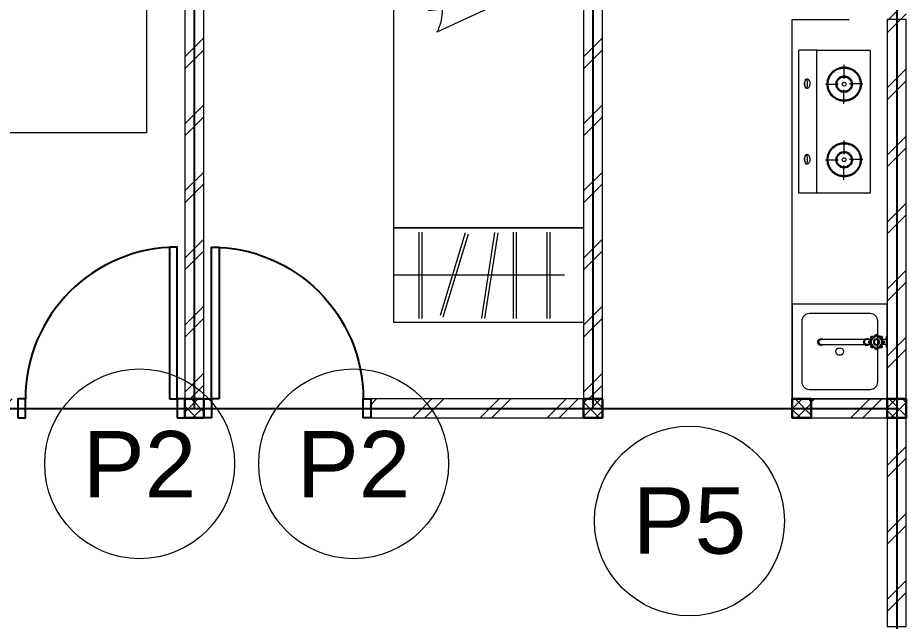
# Model space of a CAD drawing. Header units: millimetres. Extents: x -108 to 357, y -17 to 192.
# Drawn here: x 47.717 to 52.397, y 142.037 to 145.217 of the extents above; entities that cross this region are included whole.
import ezdxf
from ezdxf.enums import TextEntityAlignment as Align

# ---------------------------------------------------------------- set-up
doc = ezdxf.new("R2010")
doc.units = ezdxf.units.MM
for name, color, linetype, lineweight in [('ars', 11, 'Continuous', 0), ('ars @ 1', 11, 'Continuous', 0), ('KOL', 1, 'Continuous', 30), ('KOLOM', 4, 'Continuous', 9), ('lan', 7, 'Continuous', 15), ('NOT', 7, 'Continuous', 20), ('SANITAIR', 15, 'Continuous', 9), ('tem', 5, 'Continuous', 20)]:
    doc.layers.add(name, color=color, linetype=linetype, lineweight=lineweight)
doc.layers.add('as', color=1, linetype='Continuous', plot=False)
doc.layers.add('Kusen', color=30, linetype='Continuous')
doc.styles.add('S', font='simplex', dxfattribs={"width": 0.75})
doc.styles.get("Standard").update_dxf_attribs({"font": 'arial.ttf'})

# ---------------------------------------------------------------- blocks, each defined once
blk = doc.blocks.new('P.80')
at = {"layer": 'Kusen'}
for points in [[(-69.8094, -74.8368), (-69.7694, -74.8368), (-69.7694, -74.0368), (-69.8094, -74.0368)], [(-70.6094, -74.9368), (-70.5694, -74.9368), (-70.5694, -74.8368), (-70.6094, -74.8368)], [(-69.7694, -74.9368), (-69.7294, -74.9368), (-69.7294, -74.8368), (-69.7694, -74.8368)]]:
    blk.add_lwpolyline(points, close=True, dxfattribs=at)
blk.add_arc((-69.7694, -74.8368), 0.8, 90, 180, dxfattribs=at)
blk = doc.blocks.new('KRAN DPR ATAS')
for p, q in [((-0.0289, 0), (0.0289, 0)), ((-0.0289, 0), (-0.0289, -0.0021)), ((0.0289, 0), (0.0289, -0.0021)), ((-0.0275, -0.0035), (0.0275, -0.0035)), ((-0.0127, -0.0092), (-0.0127, -0.0252)), ((0.0127, -0.0092), (0.0127, -0.0252)), ((-0.0127, -0.0877), (-0.0127, -0.1101)), ((0.0127, -0.0877), (0.0127, -0.1101)), ((-0.014, -0.1188), (-0.014, -0.3457)), ((0.014, -0.1188), (0.014, -0.3457))]:
    blk.add_line(p, q)
for radius in [0.0338, 0.0279, 0.0166, 0.0138, 0.0123]:
    blk.add_circle((0, -0.0564), radius)
for centre, radius, start, end in [((-0.0239, -0.0326), 0.00706, 39.002, 230.998), ((-0.0222, -0.0342), 0.00706, 58.1189, 211.8811), ((-0.0275, -0.0021), 0.00141, 180, 270), ((-0.0183, -0.0092), 0.00564, 0, 90), ((-0.0009, -0.0214), 0.00884, 254.902, 254.902), ((0, -0.0227), 0.00706, 354.002, 185.998), ((0, -0.025), 0.00706, 13.1189, 166.8811), ((0.0183, -0.0092), 0.00564, 90, 180), ((0.0239, -0.0326), 0.00706, 309.002, 140.998), ((0.0222, -0.0342), 0.00706, 328.1189, 121.8811), ((0.0275, -0.0021), 0.00141, 270, 0), ((-0.0338, -0.0564), 0.00706, 84.002, 275.998), ((-0.0315, -0.0564), 0.00706, 103.1189, 256.8811), ((-0.0239, -0.0803), 0.00706, 129.002, 320.998), ((-0.0222, -0.0787), 0.00706, 148.1189, 301.8811), ((0, -0.1058), 0.0191, 134.711, 45.289), ((0, -0.0902), 0.00706, 174.002, 5.998), ((0, -0.0879), 0.00706, 193.1189, 346.8811), ((0.0239, -0.0803), 0.00706, 219.002, 50.998), ((0.0222, -0.0787), 0.00706, 238.1189, 31.8811), ((0.0338, -0.0564), 0.00706, 264.002, 95.998), ((0.0315, -0.0564), 0.00706, 283.1189, 76.8811), ((0, -0.1058), 0.0134, 198.6717, 270), ((0, -0.1058), 0.0134, 270, 341.3283), ((0, -0.3457), 0.0178, 141.8277, 38.1723), ((0, -0.3484), 0.0178, 175.6641, 4.3359), ((0, -0.3457), 0.014, 180, 0)]:
    blk.add_arc(centre, radius, start, end)
blk = doc.blocks.new('KOMPOR')
for points in [[(0, 0.3765), (0, -0.3765)], [(0.0944, 0.3765), (0, 0.3765)], [(0.3765, 0.3765), (0.0944, 0.3765)], [(0.0944, 0.3765), (0.0944, -0.3765)], [(0.3765, -0.3765), (0.3765, 0.3765)], [(0.2385, 0.2906), (0.2337, 0.2906), (0.23, 0.2906), (0.2252, 0.2893), (0.2203, 0.2893), (0.2167, 0.2881), (0.2119, 0.2869), (0.2082, 0.2857), (0.2034, 0.2833), (0.1998, 0.2821), (0.1961, 0.2797), (0.1925, 0.2772), (0.1889, 0.276), (0.1852, 0.2724), (0.1816, 0.27), (0.178, 0.2676), (0.1755, 0.2639), (0.1719, 0.2615), (0.1695, 0.2579), (0.1671, 0.2542), (0.1634, 0.2506), (0.1622, 0.247), (0.1598, 0.2433), (0.1574, 0.2397), (0.1562, 0.2361), (0.1538, 0.2312), (0.1525, 0.2276), (0.1513, 0.2228), (0.1501, 0.2191), (0.1501, 0.2143), (0.1489, 0.2094), (0.1489, 0.2058), (0.1489, 0.201), (0.1489, 0.1961), (0.1489, 0.1913), (0.1501, 0.1864), (0.1501, 0.1828), (0.1513, 0.178), (0.1525, 0.1743), (0.1538, 0.1695), (0.1562, 0.1659), (0.1574, 0.161), (0.1598, 0.1574), (0.1622, 0.1538), (0.1634, 0.1501), (0.1671, 0.1465), (0.1695, 0.1429), (0.1719, 0.1404), (0.1755, 0.1368), (0.178, 0.1344), (0.1816, 0.1308), (0.1852, 0.1283), (0.1889, 0.1259), (0.1925, 0.1235), (0.1961, 0.1211), (0.1998, 0.1199), (0.2034, 0.1174), (0.2082, 0.1162), (0.2119, 0.115), (0.2167, 0.1138), (0.2203, 0.1126), (0.2252, 0.1114), (0.23, 0.1114), (0.2337, 0.1102), (0.2385, 0.1102), (0.2433, 0.1102), (0.2482, 0.1114), (0.253, 0.1114), (0.2567, 0.1126), (0.2615, 0.1138), (0.2651, 0.115), (0.27, 0.1162), (0.2736, 0.1174), (0.2785, 0.1199), (0.2821, 0.1211), (0.2857, 0.1235), (0.2893, 0.1259), (0.293, 0.1283), (0.2966, 0.1308), (0.299, 0.1344), (0.3027, 0.1368), (0.3051, 0.1404), (0.3087, 0.1429), (0.3111, 0.1465), (0.3136, 0.1501), (0.316, 0.1538), (0.3184, 0.1574), (0.3196, 0.161), (0.322, 0.1659), (0.3232, 0.1695), (0.3245, 0.1743), (0.3257, 0.178), (0.3269, 0.1828), (0.3281, 0.1864), (0.3281, 0.1913), (0.3293, 0.1961), (0.3293, 0.201), (0.3293, 0.2058), (0.3281, 0.2094), (0.3281, 0.2143), (0.3269, 0.2191), (0.3257, 0.2228), (0.3245, 0.2276), (0.3232, 0.2312), (0.322, 0.2361), (0.3196, 0.2397), (0.3184, 0.2433), (0.316, 0.247), (0.3136, 0.2506), (0.3111, 0.2542), (0.3087, 0.2579), (0.3051, 0.2615), (0.3027, 0.2639), (0.299, 0.2676), (0.2966, 0.27), (0.293, 0.2724), (0.2893, 0.276), (0.2857, 0.2772), (0.2821, 0.2797), (0.2785, 0.2821), (0.2736, 0.2833), (0.27, 0.2857), (0.2651, 0.2869), (0.2615, 0.2881), (0.2567, 0.2893), (0.253, 0.2893), (0.2482, 0.2906), (0.2433, 0.2906), (0.2385, 0.2906)], [(0.2385, 0.2857), (0.2349, 0.2857), (0.23, 0.2857), (0.2264, 0.2845), (0.2215, 0.2833), (0.2179, 0.2833), (0.2131, 0.2821), (0.2094, 0.2809), (0.2058, 0.2785), (0.2022, 0.2772), (0.1985, 0.2748), (0.1949, 0.2736), (0.1913, 0.2712), (0.1877, 0.2688), (0.1852, 0.2663), (0.1816, 0.2639), (0.1792, 0.2603), (0.1755, 0.2579), (0.1731, 0.2542), (0.1707, 0.2518), (0.1683, 0.2482), (0.1659, 0.2446), (0.1646, 0.2409), (0.1622, 0.2373), (0.161, 0.2337), (0.1586, 0.23), (0.1574, 0.2264), (0.1562, 0.2215), (0.1562, 0.2179), (0.155, 0.2131), (0.1538, 0.2094), (0.1538, 0.2046), (0.1538, 0.201), (0.1538, 0.1961), (0.1538, 0.1925), (0.155, 0.1877), (0.1562, 0.184), (0.1562, 0.1792), (0.1574, 0.1755), (0.1586, 0.1719), (0.161, 0.1671), (0.1622, 0.1634), (0.1646, 0.1598), (0.1659, 0.1562), (0.1683, 0.1525), (0.1707, 0.1501), (0.1731, 0.1465), (0.1755, 0.1441), (0.1792, 0.1404), (0.1816, 0.138), (0.1852, 0.1356), (0.1877, 0.132), (0.1913, 0.1308), (0.1949, 0.1283), (0.1985, 0.1259), (0.2022, 0.1235), (0.2058, 0.1223), (0.2094, 0.1211), (0.2131, 0.1199), (0.2179, 0.1186), (0.2215, 0.1174), (0.2264, 0.1162), (0.23, 0.1162), (0.2349, 0.1162), (0.2385, 0.1162), (0.2433, 0.1162), (0.247, 0.1162), (0.2518, 0.1162), (0.2554, 0.1174), (0.2603, 0.1186), (0.2639, 0.1199), (0.2676, 0.1211), (0.2724, 0.1223), (0.276, 0.1235), (0.2797, 0.1259), (0.2833, 0.1283), (0.2869, 0.1308), (0.2893, 0.132), (0.293, 0.1356), (0.2954, 0.138), (0.299, 0.1404), (0.3015, 0.1441), (0.3039, 0.1465), (0.3075, 0.1501), (0.3087, 0.1525), (0.3111, 0.1562), (0.3136, 0.1598), (0.316, 0.1634), (0.3172, 0.1671), (0.3184, 0.1719), (0.3196, 0.1755), (0.3208, 0.1792), (0.322, 0.184), (0.3232, 0.1877), (0.3232, 0.1925), (0.3232, 0.1961), (0.3232, 0.201), (0.3232, 0.2046), (0.3232, 0.2094), (0.3232, 0.2131), (0.322, 0.2179), (0.3208, 0.2215), (0.3196, 0.2264), (0.3184, 0.23), (0.3172, 0.2337), (0.316, 0.2373), (0.3136, 0.2409), (0.3111, 0.2446), (0.3087, 0.2482), (0.3075, 0.2518), (0.3039, 0.2542), (0.3015, 0.2579), (0.299, 0.2603), (0.2954, 0.2639), (0.293, 0.2663), (0.2893, 0.2688), (0.2869, 0.2712), (0.2833, 0.2736), (0.2797, 0.2748), (0.276, 0.2772), (0.2724, 0.2785), (0.2676, 0.2809), (0.2639, 0.2821), (0.2603, 0.2833), (0.2554, 0.2833), (0.2518, 0.2845), (0.247, 0.2857), (0.2433, 0.2857), (0.2385, 0.2857)], [(0.2373, 0.3063), (0.2373, 0.2312)], [(0.2385, 0.2433), (0.2349, 0.2433), (0.23, 0.2433), (0.2264, 0.2421), (0.2215, 0.2409), (0.2179, 0.2385), (0.2143, 0.2361), (0.2119, 0.2337), (0.2082, 0.2312), (0.2058, 0.2276), (0.2034, 0.2252), (0.201, 0.2215), (0.1985, 0.2179), (0.1973, 0.2131), (0.1961, 0.2094), (0.1961, 0.2046), (0.1961, 0.201), (0.1961, 0.1961), (0.1961, 0.1925), (0.1973, 0.1877), (0.1985, 0.184), (0.201, 0.1804), (0.2034, 0.1768), (0.2058, 0.1731), (0.2082, 0.1707), (0.2119, 0.1671), (0.2143, 0.1646), (0.2179, 0.1622), (0.2215, 0.161), (0.2264, 0.1598), (0.23, 0.1586), (0.2349, 0.1574), (0.2385, 0.1574), (0.2433, 0.1574), (0.247, 0.1586), (0.2518, 0.1598), (0.2554, 0.161), (0.2591, 0.1622), (0.2627, 0.1646), (0.2663, 0.1671), (0.2688, 0.1707), (0.2724, 0.1731), (0.2748, 0.1768), (0.2772, 0.1804), (0.2785, 0.184), (0.2797, 0.1877), (0.2809, 0.1925), (0.2821, 0.1961), (0.2821, 0.201), (0.2821, 0.2046), (0.2809, 0.2094), (0.2797, 0.2131), (0.2785, 0.2179), (0.2772, 0.2215), (0.2748, 0.2252), (0.2724, 0.2276), (0.2688, 0.2312), (0.2663, 0.2337), (0.2627, 0.2361), (0.2591, 0.2385), (0.2554, 0.2409), (0.2518, 0.2421), (0.247, 0.2433), (0.2433, 0.2433), (0.2385, 0.2433)], [(0.2385, 0.2385), (0.2349, 0.2385), (0.2312, 0.2373), (0.2276, 0.2373), (0.224, 0.2361), (0.2203, 0.2337), (0.2179, 0.2324), (0.2143, 0.23), (0.2119, 0.2276), (0.2094, 0.2252), (0.207, 0.2215), (0.2058, 0.2191), (0.2034, 0.2155), (0.2022, 0.2119), (0.2022, 0.2082), (0.201, 0.2046), (0.201, 0.201), (0.201, 0.1973), (0.2022, 0.1925), (0.2022, 0.1889), (0.2034, 0.1864), (0.2058, 0.1828), (0.207, 0.1792), (0.2094, 0.1768), (0.2119, 0.1743), (0.2143, 0.1719), (0.2179, 0.1695), (0.2203, 0.1671), (0.224, 0.1659), (0.2276, 0.1646), (0.2312, 0.1634), (0.2349, 0.1634), (0.2385, 0.1622), (0.2421, 0.1634), (0.247, 0.1634), (0.2506, 0.1646), (0.253, 0.1659), (0.2567, 0.1671), (0.2603, 0.1695), (0.2627, 0.1719), (0.2651, 0.1743), (0.2676, 0.1768), (0.27, 0.1792), (0.2724, 0.1828), (0.2736, 0.1864), (0.2748, 0.1889), (0.276, 0.1925), (0.276, 0.1973), (0.2772, 0.201), (0.276, 0.2046), (0.276, 0.2082), (0.2748, 0.2119), (0.2736, 0.2155), (0.2724, 0.2191), (0.27, 0.2215), (0.2676, 0.2252), (0.2651, 0.2276), (0.2627, 0.23), (0.2603, 0.2324), (0.2567, 0.2337), (0.253, 0.2361), (0.2506, 0.2373), (0.247, 0.2373), (0.2421, 0.2385), (0.2385, 0.2385)], [(0.0436, 0.2228), (0.0472, 0.2228), (0.0496, 0.2215), (0.0533, 0.2191), (0.0545, 0.2155), (0.0557, 0.2119), (0.0581, 0.2094), (0.0593, 0.2046), (0.0593, 0.1998), (0.0593, 0.1949), (0.0593, 0.1901), (0.0569, 0.1864), (0.0557, 0.1828), (0.0533, 0.1792), (0.0508, 0.178), (0.0484, 0.1755), (0.046, 0.1743), (0.0424, 0.1743), (0.04, 0.1755), (0.0375, 0.178), (0.0339, 0.1792), (0.0327, 0.1828), (0.0315, 0.1864), (0.0291, 0.1901), (0.0278, 0.1949), (0.0278, 0.1998), (0.0291, 0.2046), (0.0303, 0.2094), (0.0315, 0.2119), (0.0339, 0.2155), (0.0351, 0.2191), (0.0375, 0.2215), (0.0412, 0.2228), (0.0436, 0.2228)], [(0.0375, 0.2215), (0.04, 0.2215), (0.04, 0.2203), (0.0424, 0.2179), (0.0436, 0.2155), (0.0448, 0.2119), (0.0448, 0.2082), (0.046, 0.2034), (0.046, 0.1998), (0.046, 0.1961), (0.046, 0.1913), (0.0448, 0.1877), (0.0436, 0.184), (0.0436, 0.1816), (0.0412, 0.178), (0.04, 0.1768), (0.0387, 0.1755), (0.0375, 0.1755), (0.0351, 0.1768), (0.0339, 0.178), (0.0327, 0.1816), (0.0315, 0.184), (0.0315, 0.1877), (0.0303, 0.1913), (0.0303, 0.1961), (0.0303, 0.1998), (0.0303, 0.2034), (0.0315, 0.2082), (0.0315, 0.2119), (0.0327, 0.2155), (0.0339, 0.2179), (0.0351, 0.2203), (0.0363, 0.2215), (0.0375, 0.2215)], [(0.1404, 0.201), (0.207, 0.201)], [(0.2385, 0.2107), (0.2349, 0.2094), (0.2312, 0.2082), (0.23, 0.2046), (0.2288, 0.201), (0.23, 0.1961), (0.2312, 0.1937), (0.2349, 0.1913), (0.2385, 0.1901), (0.2433, 0.1913), (0.2458, 0.1937), (0.2482, 0.1961), (0.2494, 0.201), (0.2482, 0.2046), (0.2458, 0.2082), (0.2433, 0.2094), (0.2385, 0.2107)], [(0.3366, 0.1998), (0.2676, 0.1998)], [(0.2373, 0.0993), (0.2373, 0.1719)], [(0.2373, -0.0932), (0.2373, -0.1671)], [(0.2385, -0.1077), (0.2337, -0.1077), (0.23, -0.1077), (0.2252, -0.109), (0.2203, -0.109), (0.2167, -0.1102), (0.2119, -0.1114), (0.2082, -0.1126), (0.2034, -0.115), (0.1998, -0.1162), (0.1961, -0.1186), (0.1925, -0.1211), (0.1889, -0.1235), (0.1852, -0.1259), (0.1816, -0.1283), (0.178, -0.1308), (0.1755, -0.1344), (0.1719, -0.1368), (0.1695, -0.1404), (0.1671, -0.1441), (0.1634, -0.1477), (0.1622, -0.1513), (0.1598, -0.155), (0.1574, -0.1586), (0.1562, -0.1622), (0.1538, -0.1671), (0.1525, -0.1707), (0.1513, -0.1755), (0.1501, -0.1792), (0.1501, -0.184), (0.1489, -0.1889), (0.1489, -0.1925), (0.1489, -0.1973), (0.1489, -0.2022), (0.1489, -0.207), (0.1501, -0.2119), (0.1501, -0.2155), (0.1513, -0.2203), (0.1525, -0.224), (0.1538, -0.2288), (0.1562, -0.2324), (0.1574, -0.2373), (0.1598, -0.2409), (0.1622, -0.2446), (0.1634, -0.2482), (0.1671, -0.2518), (0.1695, -0.2554), (0.1719, -0.2579), (0.1755, -0.2615), (0.178, -0.2639), (0.1816, -0.2676), (0.1852, -0.27), (0.1889, -0.2724), (0.1925, -0.2748), (0.1961, -0.2772), (0.1998, -0.2785), (0.2034, -0.2809), (0.2082, -0.2821), (0.2119, -0.2833), (0.2167, -0.2845), (0.2203, -0.2857), (0.2252, -0.2869), (0.23, -0.2869), (0.2337, -0.2881), (0.2385, -0.2881), (0.2433, -0.2881), (0.2482, -0.2869), (0.253, -0.2869), (0.2567, -0.2857), (0.2615, -0.2845), (0.2651, -0.2833), (0.27, -0.2821), (0.2736, -0.2809), (0.2785, -0.2785), (0.2821, -0.2772), (0.2857, -0.2748), (0.2893, -0.2724), (0.293, -0.27), (0.2966, -0.2676), (0.299, -0.2639), (0.3027, -0.2615), (0.3051, -0.2579), (0.3087, -0.2554), (0.3111, -0.2518), (0.3136, -0.2482), (0.316, -0.2446), (0.3184, -0.2409), (0.3196, -0.2373), (0.322, -0.2324), (0.3232, -0.2288), (0.3245, -0.224), (0.3257, -0.2203), (0.3269, -0.2155), (0.3281, -0.2119), (0.3281, -0.207), (0.3293, -0.2022), (0.3293, -0.1973), (0.3293, -0.1925), (0.3281, -0.1889), (0.3281, -0.184), (0.3269, -0.1792), (0.3257, -0.1755), (0.3245, -0.1707), (0.3232, -0.1671), (0.322, -0.1622), (0.3196, -0.1586), (0.3184, -0.155), (0.316, -0.1513), (0.3136, -0.1477), (0.3111, -0.1441), (0.3087, -0.1404), (0.3051, -0.1368), (0.3027, -0.1344), (0.299, -0.1308), (0.2966, -0.1283), (0.293, -0.1259), (0.2893, -0.1235), (0.2857, -0.1211), (0.2821, -0.1186), (0.2785, -0.1162), (0.2736, -0.115), (0.27, -0.1126), (0.2651, -0.1114), (0.2615, -0.1102), (0.2567, -0.109), (0.253, -0.109), (0.2482, -0.1077), (0.2433, -0.1077), (0.2385, -0.1077)], [(0.2385, -0.1126), (0.2349, -0.1126), (0.23, -0.1126), (0.2264, -0.1138), (0.2215, -0.115), (0.2179, -0.115), (0.2131, -0.1162), (0.2094, -0.1174), (0.2058, -0.1199), (0.2022, -0.1211), (0.1985, -0.1235), (0.1949, -0.1247), (0.1913, -0.1271), (0.1877, -0.1295), (0.1852, -0.132), (0.1816, -0.1344), (0.1792, -0.138), (0.1755, -0.1404), (0.1731, -0.1441), (0.1707, -0.1465), (0.1683, -0.1501), (0.1659, -0.1538), (0.1646, -0.1574), (0.1622, -0.161), (0.161, -0.1646), (0.1586, -0.1683), (0.1574, -0.1719), (0.1562, -0.1768), (0.1562, -0.1804), (0.155, -0.1852), (0.1538, -0.1889), (0.1538, -0.1937), (0.1538, -0.1973), (0.1538, -0.2022), (0.1538, -0.2058), (0.155, -0.2107), (0.1562, -0.2143), (0.1562, -0.2191), (0.1574, -0.2228), (0.1586, -0.2264), (0.161, -0.2312), (0.1622, -0.2349), (0.1646, -0.2385), (0.1659, -0.2421), (0.1683, -0.2458), (0.1707, -0.2482), (0.1731, -0.2518), (0.1755, -0.2554), (0.1792, -0.2579), (0.1816, -0.2603), (0.1852, -0.2627), (0.1877, -0.2663), (0.1913, -0.2688), (0.1949, -0.27), (0.1985, -0.2724), (0.2022, -0.2748), (0.2058, -0.276), (0.2094, -0.2772), (0.2131, -0.2785), (0.2179, -0.2797), (0.2215, -0.2809), (0.2264, -0.2821), (0.23, -0.2821), (0.2349, -0.2821), (0.2385, -0.2833), (0.2433, -0.2821), (0.247, -0.2821), (0.2518, -0.2821), (0.2554, -0.2809), (0.2603, -0.2797), (0.2639, -0.2785), (0.2676, -0.2772), (0.2724, -0.276), (0.276, -0.2748), (0.2797, -0.2724), (0.2833, -0.27), (0.2869, -0.2688), (0.2893, -0.2663), (0.293, -0.2627), (0.2954, -0.2603), (0.299, -0.2579), (0.3015, -0.2554), (0.3039, -0.2518), (0.3075, -0.2482), (0.3087, -0.2458), (0.3111, -0.2421), (0.3136, -0.2385), (0.316, -0.2349), (0.3172, -0.2312), (0.3184, -0.2264), (0.3196, -0.2228), (0.3208, -0.2191), (0.322, -0.2143), (0.3232, -0.2107), (0.3232, -0.2058), (0.3232, -0.2022), (0.3232, -0.1973), (0.3232, -0.1937), (0.3232, -0.1889), (0.3232, -0.1852), (0.322, -0.1804), (0.3208, -0.1768), (0.3196, -0.1719), (0.3184, -0.1683), (0.3172, -0.1646), (0.316, -0.161), (0.3136, -0.1574), (0.3111, -0.1538), (0.3087, -0.1501), (0.3075, -0.1465), (0.3039, -0.1441), (0.3015, -0.1404), (0.299, -0.138), (0.2954, -0.1344), (0.293, -0.132), (0.2893, -0.1295), (0.2869, -0.1271), (0.2833, -0.1247), (0.2797, -0.1235), (0.276, -0.1211), (0.2724, -0.1199), (0.2676, -0.1174), (0.2639, -0.1162), (0.2603, -0.115), (0.2554, -0.115), (0.2518, -0.1138), (0.247, -0.1126), (0.2433, -0.1126), (0.2385, -0.1126)], [(0.0436, -0.1768), (0.0472, -0.1768), (0.0496, -0.178), (0.0533, -0.1804), (0.0545, -0.1828), (0.0557, -0.1864), (0.0581, -0.1901), (0.0593, -0.1949), (0.0593, -0.1985), (0.0593, -0.2034), (0.0593, -0.2082), (0.0569, -0.2119), (0.0557, -0.2167), (0.0533, -0.2191), (0.0508, -0.2215), (0.0484, -0.224), (0.046, -0.224), (0.0424, -0.224), (0.04, -0.224), (0.0375, -0.2215), (0.0339, -0.2191), (0.0327, -0.2167), (0.0315, -0.2119), (0.0291, -0.2082), (0.0278, -0.2034), (0.0278, -0.1985), (0.0291, -0.1949), (0.0303, -0.1901), (0.0315, -0.1864), (0.0339, -0.1828), (0.0351, -0.1804), (0.0375, -0.178), (0.0412, -0.1768), (0.0436, -0.1768)], [(0.0375, -0.1768), (0.04, -0.178), (0.04, -0.1792), (0.0424, -0.1804), (0.0436, -0.1828), (0.0448, -0.1864), (0.0448, -0.1901), (0.046, -0.1949), (0.046, -0.1985), (0.046, -0.2034), (0.046, -0.2082), (0.0448, -0.2107), (0.0436, -0.2155), (0.0436, -0.2179), (0.0412, -0.2203), (0.04, -0.2228), (0.0387, -0.2228), (0.0375, -0.2228), (0.0351, -0.2228), (0.0339, -0.2203), (0.0327, -0.2179), (0.0315, -0.2155), (0.0315, -0.2107), (0.0303, -0.2082), (0.0303, -0.2034), (0.0303, -0.1985), (0.0303, -0.1949), (0.0315, -0.1901), (0.0315, -0.1864), (0.0327, -0.1828), (0.0339, -0.1804), (0.0351, -0.1792), (0.0363, -0.178), (0.0375, -0.1768)], [(0.2385, -0.155), (0.2349, -0.155), (0.23, -0.155), (0.2264, -0.1562), (0.2215, -0.1574), (0.2179, -0.1598), (0.2143, -0.1622), (0.2119, -0.1646), (0.2082, -0.1671), (0.2058, -0.1707), (0.2034, -0.1731), (0.201, -0.1768), (0.1985, -0.1804), (0.1973, -0.1852), (0.1961, -0.1889), (0.1961, -0.1937), (0.1961, -0.1973), (0.1961, -0.2022), (0.1961, -0.207), (0.1973, -0.2107), (0.1985, -0.2143), (0.201, -0.2179), (0.2034, -0.2215), (0.2058, -0.2252), (0.2082, -0.2288), (0.2119, -0.2312), (0.2143, -0.2337), (0.2179, -0.2361), (0.2215, -0.2373), (0.2264, -0.2385), (0.23, -0.2397), (0.2349, -0.2409), (0.2385, -0.2409), (0.2433, -0.2409), (0.247, -0.2397), (0.2518, -0.2385), (0.2554, -0.2373), (0.2591, -0.2361), (0.2627, -0.2337), (0.2663, -0.2312), (0.2688, -0.2288), (0.2724, -0.2252), (0.2748, -0.2215), (0.2772, -0.2179), (0.2785, -0.2143), (0.2797, -0.2107), (0.2809, -0.207), (0.2821, -0.2022), (0.2821, -0.1973), (0.2821, -0.1937), (0.2809, -0.1889), (0.2797, -0.1852), (0.2785, -0.1804), (0.2772, -0.1768), (0.2748, -0.1731), (0.2724, -0.1707), (0.2688, -0.1671), (0.2663, -0.1646), (0.2627, -0.1622), (0.2591, -0.1598), (0.2554, -0.1574), (0.2518, -0.1562), (0.247, -0.155), (0.2433, -0.155), (0.2385, -0.155)], [(0.2385, -0.1598), (0.2349, -0.1598), (0.2312, -0.161), (0.2276, -0.161), (0.224, -0.1622), (0.2203, -0.1646), (0.2179, -0.1659), (0.2143, -0.1683), (0.2119, -0.1707), (0.2094, -0.1731), (0.207, -0.1768), (0.2058, -0.1792), (0.2034, -0.1828), (0.2022, -0.1864), (0.2022, -0.1901), (0.201, -0.1937), (0.201, -0.1973), (0.201, -0.2022), (0.2022, -0.2058), (0.2022, -0.2094), (0.2034, -0.2131), (0.2058, -0.2155), (0.207, -0.2191), (0.2094, -0.2215), (0.2119, -0.224), (0.2143, -0.2264), (0.2179, -0.2288), (0.2203, -0.2312), (0.224, -0.2324), (0.2276, -0.2337), (0.2312, -0.2349), (0.2349, -0.2349), (0.2385, -0.2361), (0.2421, -0.2349), (0.247, -0.2349), (0.2506, -0.2337), (0.253, -0.2324), (0.2567, -0.2312), (0.2603, -0.2288), (0.2627, -0.2264), (0.2651, -0.224), (0.2676, -0.2215), (0.27, -0.2191), (0.2724, -0.2155), (0.2736, -0.2131), (0.2748, -0.2094), (0.276, -0.2058), (0.276, -0.2022), (0.2772, -0.1973), (0.276, -0.1937), (0.276, -0.1901), (0.2748, -0.1864), (0.2736, -0.1828), (0.2724, -0.1792), (0.27, -0.1768), (0.2676, -0.1731), (0.2651, -0.1707), (0.2627, -0.1683), (0.2603, -0.1659), (0.2567, -0.1646), (0.253, -0.1622), (0.2506, -0.161), (0.247, -0.161), (0.2421, -0.1598), (0.2385, -0.1598)], [(0.1404, -0.1973), (0.207, -0.1973)], [(0.2385, -0.1877), (0.2349, -0.1889), (0.2312, -0.1901), (0.23, -0.1937), (0.2288, -0.1973), (0.23, -0.2022), (0.2312, -0.2046), (0.2349, -0.207), (0.2385, -0.2082), (0.2433, -0.207), (0.2458, -0.2046), (0.2482, -0.2022), (0.2494, -0.1973), (0.2482, -0.1937), (0.2458, -0.1901), (0.2433, -0.1889), (0.2385, -0.1877)], [(0.2373, -0.299), (0.2373, -0.2264)], [(0.3366, -0.1985), (0.2676, -0.1985)], [(0.0944, -0.3765), (0, -0.3765)], [(0.0944, -0.3765), (0.3765, -0.3765)]]:
    blk.add_lwpolyline(points)
blk = doc.blocks.new('BED2')
blk.add_lwpolyline([(-0.4994, 1.9988), (0.4994, 1.9988), (0.4994, 0), (-0.4994, 0)], close=True)
for points in [[(0.4994, 1.9988), (0.4994, 0)], [(0.2827, 1.8765), (0.2766, 1.8789), (0.2706, 1.8826), (0.2633, 1.885), (0.2573, 1.8874), (0.2512, 1.8898), (0.2439, 1.8923), (0.2379, 1.8947), (0.2306, 1.8959), (0.2246, 1.8983), (0.2185, 1.9007), (0.2113, 1.9019), (0.2052, 1.9044), (0.1979, 1.9056), (0.1919, 1.9068), (0.1846, 1.9092), (0.1786, 1.9104), (0.1713, 1.9116), (0.1653, 1.9128), (0.158, 1.914), (0.1519, 1.9153), (0.1447, 1.9165), (0.1374, 1.9165), (0.1314, 1.9177), (0.1241, 1.9189), (0.118, 1.9189), (0.1108, 1.9201), (0.1047, 1.9201), (0.0975, 1.9201), (0.0902, 1.9213), (0.0841, 1.9213), (0.0769, 1.9213), (0.0708, 1.9213), (0.0636, 1.9213), (0.0563, 1.9213), (0.0502, 1.9213), (0.043, 1.9201), (0.0369, 1.9201), (0.0297, 1.9201), (0.0224, 1.9189), (0.0163, 1.9189), (0.0091, 1.9177), (0.003, 1.9165), (-0.0042, 1.9165), (-0.0115, 1.9153), (-0.0176, 1.914), (-0.0248, 1.9128), (-0.0309, 1.9116), (-0.0381, 1.9104), (-0.0442, 1.9092), (-0.0515, 1.9068), (-0.0575, 1.9056), (-0.0648, 1.9044), (-0.0708, 1.9019), (-0.0781, 1.9007), (-0.0841, 1.8983), (-0.0902, 1.8959), (-0.0975, 1.8947), (-0.1035, 1.8923), (-0.1108, 1.8898), (-0.1168, 1.8874), (-0.1229, 1.885), (-0.1301, 1.8826), (-0.1362, 1.8789), (-0.1423, 1.8765)], [(-0.1435, 1.8765), (-0.1435, 1.8765), (-0.1435, 1.8765), (-0.1447, 1.8765), (-0.1447, 1.8777), (-0.1447, 1.8789), (-0.1471, 1.8789), (-0.1471, 1.8814), (-0.1495, 1.8814), (-0.1495, 1.8826), (-0.1495, 1.8826), (-0.1495, 1.8838), (-0.1519, 1.8838), (-0.1519, 1.8862), (-0.1556, 1.8862), (-0.1556, 1.8874), (-0.158, 1.8874), (-0.158, 1.8886), (-0.1592, 1.8886), (-0.1592, 1.8886), (-0.1689, 1.8886), (-0.1689, 1.8898), (-0.1701, 1.8898), (-0.1701, 1.891), (-0.1737, 1.891), (-0.1737, 1.8898), (-0.1737, 1.8898), (-0.1737, 1.8886), (-0.1774, 1.8886), (-0.1774, 1.8886), (-0.1774, 1.8886), (-0.1774, 1.8862), (-0.1786, 1.8862), (-0.1786, 1.8789), (-0.1774, 1.8789), (-0.1774, 1.8765), (-0.1774, 1.8765), (-0.1774, 1.8729), (-0.1762, 1.8729), (-0.1762, 1.8705), (-0.1749, 1.8705), (-0.1749, 1.868), (-0.1737, 1.868), (-0.1737, 1.8668), (-0.1737, 1.8668), (-0.1737, 1.8632), (-0.1725, 1.8632), (-0.1725, 1.8608), (-0.1713, 1.8608), (-0.1713, 1.8571), (-0.1713, 1.8571), (-0.1713, 1.8559), (-0.1701, 1.8559), (-0.1701, 1.8547), (-0.1689, 1.8547), (-0.1689, 1.8523), (-0.1677, 1.8523)], [(0.3081, 1.8523), (0.3081, 1.8523), (0.3081, 1.8547), (0.3093, 1.8547), (0.3093, 1.8559), (0.3105, 1.8559), (0.3105, 1.8571), (0.3117, 1.8571), (0.3117, 1.8608), (0.3117, 1.8608), (0.3117, 1.8632), (0.313, 1.8632), (0.313, 1.8668), (0.3142, 1.8668), (0.3142, 1.868), (0.3142, 1.868), (0.3142, 1.8705), (0.3154, 1.8705), (0.3154, 1.8729), (0.3166, 1.8729), (0.3166, 1.8765), (0.3178, 1.8765), (0.3178, 1.8789), (0.3178, 1.8789), (0.3178, 1.8862), (0.3178, 1.8862), (0.3178, 1.8886), (0.3166, 1.8886), (0.3166, 1.8886), (0.3142, 1.8886), (0.3142, 1.8898), (0.313, 1.8898), (0.313, 1.891), (0.3093, 1.891), (0.3093, 1.8898), (0.3081, 1.8898), (0.3081, 1.8886), (0.2996, 1.8886), (0.2996, 1.8886), (0.2972, 1.8886), (0.2972, 1.8874), (0.296, 1.8874), (0.296, 1.8862), (0.2924, 1.8862), (0.2924, 1.8838), (0.29, 1.8838), (0.29, 1.8826), (0.2887, 1.8826), (0.2887, 1.8814), (0.2863, 1.8814), (0.2863, 1.8789), (0.2851, 1.8789), (0.2851, 1.8777), (0.2839, 1.8777), (0.2839, 1.8765), (0.2839, 1.8765), (0.2839, 1.8765), (0.2827, 1.8765)], [(-0.1677, 1.8523), (-0.1701, 1.8475), (-0.1725, 1.8426), (-0.1749, 1.8378), (-0.1774, 1.8329), (-0.1798, 1.8293), (-0.1822, 1.8245), (-0.1834, 1.8196), (-0.1858, 1.8148), (-0.187, 1.8099), (-0.1895, 1.8051), (-0.1907, 1.799), (-0.1931, 1.7942), (-0.1943, 1.7893), (-0.1955, 1.7845), (-0.1967, 1.7797), (-0.1979, 1.7748), (-0.1992, 1.77), (-0.2004, 1.7651), (-0.2016, 1.7591), (-0.2028, 1.7542), (-0.204, 1.7494), (-0.204, 1.7446), (-0.2052, 1.7397), (-0.2052, 1.7349), (-0.2064, 1.7288), (-0.2064, 1.724), (-0.2076, 1.7191), (-0.2076, 1.7143), (-0.2076, 1.7082), (-0.2076, 1.7034), (-0.2076, 1.6985), (-0.2088, 1.6937), (-0.2076, 1.6877), (-0.2076, 1.6828), (-0.2076, 1.678), (-0.2076, 1.6731), (-0.2076, 1.6683), (-0.2064, 1.6622), (-0.2064, 1.6574), (-0.2052, 1.6525), (-0.2052, 1.6477), (-0.204, 1.6429), (-0.204, 1.6368), (-0.2028, 1.632), (-0.2016, 1.6271), (-0.2004, 1.6223), (-0.1992, 1.6174), (-0.1979, 1.6126), (-0.1967, 1.6065), (-0.1955, 1.6017), (-0.1943, 1.5969), (-0.1931, 1.592), (-0.1907, 1.5872), (-0.1895, 1.5823), (-0.187, 1.5775), (-0.1858, 1.5726), (-0.1834, 1.5678), (-0.1822, 1.563), (-0.1798, 1.5581), (-0.1774, 1.5533), (-0.1749, 1.5484), (-0.1725, 1.5436), (-0.1701, 1.5387), (-0.1677, 1.5339)], [(0.3081, 1.5339), (0.3105, 1.5387), (0.313, 1.5436), (0.3154, 1.5484), (0.3178, 1.5533), (0.3202, 1.5581), (0.3226, 1.563), (0.3238, 1.5678), (0.3263, 1.5726), (0.3275, 1.5775), (0.3299, 1.5823), (0.3311, 1.5872), (0.3335, 1.592), (0.3347, 1.5969), (0.336, 1.6017), (0.3372, 1.6065), (0.3384, 1.6126), (0.3396, 1.6174), (0.3408, 1.6223), (0.342, 1.6271), (0.3432, 1.632), (0.3444, 1.6368), (0.3444, 1.6429), (0.3456, 1.6477), (0.3456, 1.6525), (0.3469, 1.6574), (0.3469, 1.6622), (0.3481, 1.6683), (0.3481, 1.6731), (0.3481, 1.678), (0.3481, 1.6828), (0.3493, 1.6889), (0.3493, 1.6937), (0.3493, 1.6985), (0.3481, 1.7034), (0.3481, 1.7082), (0.3481, 1.7143), (0.3481, 1.7191), (0.3469, 1.724), (0.3469, 1.7288), (0.3456, 1.7349), (0.3456, 1.7397), (0.3444, 1.7446), (0.3444, 1.7494), (0.3432, 1.7542), (0.342, 1.7591), (0.3408, 1.7651), (0.3396, 1.77), (0.3384, 1.7748), (0.3372, 1.7797), (0.336, 1.7845), (0.3347, 1.7893), (0.3335, 1.7942), (0.3311, 1.799), (0.3299, 1.8051), (0.3275, 1.8099), (0.3263, 1.8148), (0.3238, 1.8196), (0.3226, 1.8245), (0.3202, 1.8293), (0.3178, 1.8329), (0.3154, 1.8378), (0.313, 1.8426), (0.3105, 1.8475), (0.3081, 1.8523)], [(-0.1677, 1.5339), (-0.1689, 1.5339), (-0.1689, 1.5327), (-0.1701, 1.5327), (-0.1701, 1.5303), (-0.1713, 1.5303), (-0.1713, 1.5278), (-0.1713, 1.5278), (-0.1713, 1.5254), (-0.1725, 1.5254), (-0.1725, 1.523), (-0.1737, 1.523), (-0.1737, 1.5206), (-0.1737, 1.5206), (-0.1737, 1.5182), (-0.1749, 1.5182), (-0.1749, 1.5169), (-0.1762, 1.5169), (-0.1762, 1.5145), (-0.1774, 1.5145), (-0.1774, 1.5097), (-0.1774, 1.5097), (-0.1774, 1.5073), (-0.1786, 1.5073), (-0.1786, 1.5), (-0.1774, 1.5), (-0.1774, 1.4988), (-0.1774, 1.4988), (-0.1774, 1.4976), (-0.1737, 1.4976), (-0.1737, 1.4964), (-0.1737, 1.4964), (-0.1737, 1.4964), (-0.1701, 1.4964), (-0.1701, 1.4964), (-0.1689, 1.4964), (-0.1689, 1.4976), (-0.1592, 1.4976), (-0.1592, 1.4988), (-0.158, 1.4988), (-0.158, 1.5), (-0.1556, 1.5), (-0.1556, 1.5), (-0.1519, 1.5), (-0.1519, 1.5024), (-0.1495, 1.5024), (-0.1495, 1.5048), (-0.1495, 1.5048), (-0.1495, 1.5061), (-0.1471, 1.5061), (-0.1471, 1.5073), (-0.1447, 1.5073), (-0.1447, 1.5085), (-0.1447, 1.5085), (-0.1435, 1.5085), (-0.1435, 1.5097), (-0.1435, 1.5097)], [(-0.1423, 1.5109), (-0.1362, 1.5085), (-0.1289, 1.5048), (-0.1229, 1.5024), (-0.1168, 1.5), (-0.1108, 1.4976), (-0.1035, 1.4952), (-0.0975, 1.4939), (-0.0902, 1.4915), (-0.0841, 1.4891), (-0.0781, 1.4879), (-0.0708, 1.4855), (-0.0648, 1.4843), (-0.0575, 1.4818), (-0.0515, 1.4806), (-0.0442, 1.4794), (-0.0381, 1.477), (-0.0309, 1.4758), (-0.0248, 1.4746), (-0.0176, 1.4734), (-0.0115, 1.4722), (-0.0042, 1.4722), (0.003, 1.4709), (0.0091, 1.4697), (0.0163, 1.4685), (0.0224, 1.4685), (0.0297, 1.4673), (0.0369, 1.4673), (0.043, 1.4673), (0.0502, 1.4661), (0.0563, 1.4661), (0.0636, 1.4661), (0.0708, 1.4661), (0.0769, 1.4661), (0.0841, 1.4661), (0.0902, 1.4661), (0.0975, 1.4673), (0.1047, 1.4673), (0.1108, 1.4673), (0.118, 1.4685), (0.1241, 1.4685), (0.1314, 1.4697), (0.1386, 1.4709), (0.1447, 1.4722), (0.1519, 1.4722), (0.158, 1.4734), (0.1653, 1.4746), (0.1713, 1.4758), (0.1786, 1.477), (0.1846, 1.4794), (0.1919, 1.4806), (0.1979, 1.4818), (0.2052, 1.4843), (0.2113, 1.4855), (0.2185, 1.4879), (0.2246, 1.4891), (0.2306, 1.4915), (0.2379, 1.4939), (0.2439, 1.4952), (0.2512, 1.4976), (0.2573, 1.5), (0.2633, 1.5024), (0.2706, 1.5061), (0.2766, 1.5085), (0.2827, 1.5109)], [(0.2827, 1.5097), (0.2839, 1.5097)], [(0.2839, 1.5097), (0.2839, 1.5085), (0.2839, 1.5085), (0.2839, 1.5085), (0.2851, 1.5085), (0.2851, 1.5073), (0.2863, 1.5073), (0.2863, 1.5061), (0.2887, 1.5061), (0.2887, 1.5048), (0.29, 1.5048), (0.29, 1.5024), (0.2924, 1.5024), (0.2924, 1.5), (0.296, 1.5), (0.296, 1.5), (0.2972, 1.5), (0.2972, 1.4988), (0.2996, 1.4988), (0.2996, 1.4976), (0.3081, 1.4976), (0.3081, 1.4964), (0.3093, 1.4964), (0.3093, 1.4964), (0.313, 1.4964), (0.313, 1.4964), (0.3142, 1.4964), (0.3142, 1.4976), (0.3166, 1.4976), (0.3166, 1.4988), (0.3178, 1.4988), (0.3178, 1.5), (0.3178, 1.5), (0.3178, 1.5073), (0.3178, 1.5073), (0.3178, 1.5097), (0.3166, 1.5097), (0.3166, 1.5145), (0.3154, 1.5145), (0.3154, 1.5169), (0.3142, 1.5169), (0.3142, 1.5182), (0.3142, 1.5182), (0.3142, 1.5206), (0.313, 1.5206), (0.313, 1.523), (0.3117, 1.523), (0.3117, 1.5254), (0.3117, 1.5254), (0.3117, 1.5278), (0.3105, 1.5278), (0.3105, 1.5303), (0.3093, 1.5303), (0.3093, 1.5327), (0.3081, 1.5327), (0.3081, 1.5339), (0.3081, 1.5339)], [(-0.3154, 1.1441), (-0.3142, 1.1501), (-0.313, 1.155), (-0.3117, 1.161), (-0.3105, 1.1659), (-0.3105, 1.1719), (-0.3093, 1.1768), (-0.3093, 1.1828), (-0.3081, 1.1877), (-0.3081, 1.1937), (-0.3081, 1.1998), (-0.3081, 1.2046), (-0.3093, 1.2107), (-0.3093, 1.2155), (-0.3105, 1.2215), (-0.3105, 1.2264), (-0.3117, 1.2324), (-0.313, 1.2373), (-0.3142, 1.2433), (-0.3154, 1.2482), (-0.3166, 1.253), (-0.319, 1.2591), (-0.3202, 1.2639), (-0.3226, 1.2688), (-0.3238, 1.2748), (-0.3263, 1.2797), (-0.3287, 1.2845), (-0.3311, 1.2893), (-0.3347, 1.2942), (-0.3372, 1.299), (-0.3396, 1.3039), (-0.3432, 1.3087), (-0.3469, 1.3136), (-0.3505, 1.3172), (-0.3541, 1.322), (-0.3577, 1.3257), (-0.3614, 1.3305), (-0.365, 1.3341), (-0.3686, 1.3378), (-0.3735, 1.3426), (-0.3771, 1.3462), (-0.3808, 1.3499), (-0.3856, 1.3523), (-0.3904, 1.3559), (-0.3953, 1.3596), (-0.3989, 1.362), (-0.4038, 1.3644), (-0.4086, 1.368), (-0.4134, 1.3705), (-0.4183, 1.3729), (-0.4231, 1.3753), (-0.4292, 1.3777), (-0.434, 1.3789), (-0.4389, 1.3814), (-0.4437, 1.3826), (-0.4498, 1.385), (-0.4546, 1.3862), (-0.4607, 1.3874), (-0.4655, 1.3886), (-0.4715, 1.3898), (-0.4764, 1.3898), (-0.4824, 1.391), (-0.4873, 1.391), (-0.4933, 1.3923), (-0.4994, 1.3923)], [(-0.2718, 1.0315), (-0.2706, 1.0351), (-0.2682, 1.0387), (-0.2669, 1.0424), (-0.2645, 1.046), (-0.2633, 1.0496), (-0.2621, 1.0533), (-0.2609, 1.0581), (-0.2585, 1.0617), (-0.2573, 1.0654), (-0.2561, 1.069), (-0.2548, 1.0726), (-0.2536, 1.0763), (-0.2524, 1.0811), (-0.2512, 1.0847), (-0.2512, 1.0884), (-0.25, 1.092), (-0.2488, 1.0956), (-0.2488, 1.1005), (-0.2476, 1.1041), (-0.2464, 1.1077), (-0.2464, 1.1114), (-0.2464, 1.1162), (-0.2452, 1.1199), (-0.2452, 1.1235), (-0.2452, 1.1283), (-0.2439, 1.132), (-0.2439, 1.1356), (-0.2439, 1.1392), (-0.2439, 1.1441), (-0.2439, 1.1477), (-0.2439, 1.1513), (-0.2439, 1.1562), (-0.2439, 1.1598), (-0.2452, 1.1634), (-0.2452, 1.1671), (-0.2452, 1.1719), (-0.2464, 1.1755), (-0.2464, 1.1792), (-0.2464, 1.1828), (-0.2476, 1.1877), (-0.2488, 1.1913), (-0.2488, 1.1949), (-0.25, 1.1985), (-0.2512, 1.2034), (-0.2512, 1.207), (-0.2524, 1.2107), (-0.2536, 1.2143), (-0.2548, 1.2179), (-0.2561, 1.2228), (-0.2573, 1.2264), (-0.2585, 1.23), (-0.2597, 1.2337), (-0.2621, 1.2373), (-0.2633, 1.2409), (-0.2645, 1.2446), (-0.2657, 1.2482), (-0.2682, 1.2518), (-0.2694, 1.2554), (-0.2718, 1.2591), (-0.273, 1.2627), (-0.2754, 1.2663), (-0.2778, 1.27), (-0.2803, 1.2736), (-0.2815, 1.2772), (-0.2839, 1.2809), (-0.2863, 1.2845), (-0.2887, 1.2869), (-0.2912, 1.2906), (-0.2936, 1.2942), (-0.296, 1.2966), (-0.2984, 1.3002), (-0.3008, 1.3039), (-0.3033, 1.3063), (-0.3057, 1.3099), (-0.3093, 1.3123), (-0.3117, 1.316), (-0.3142, 1.3184), (-0.3178, 1.3208), (-0.3202, 1.3245), (-0.3226, 1.3269), (-0.3263, 1.3293), (-0.3287, 1.3317), (-0.3323, 1.3354), (-0.3347, 1.3378), (-0.3384, 1.3402), (-0.342, 1.3426), (-0.3444, 1.345), (-0.3481, 1.3475), (-0.3517, 1.3487), (-0.3541, 1.3511), (-0.3577, 1.3535), (-0.3614, 1.3559), (-0.365, 1.3584), (-0.3686, 1.3596), (-0.3711, 1.362), (-0.3747, 1.3632), (-0.3783, 1.3656), (-0.382, 1.3668), (-0.3856, 1.3692), (-0.3892, 1.3705), (-0.3929, 1.3717), (-0.3965, 1.3741), (-0.4001, 1.3753), (-0.4038, 1.3765), (-0.4074, 1.3777), (-0.411, 1.3789), (-0.4159, 1.3801), (-0.4195, 1.3814), (-0.4231, 1.3826), (-0.4268, 1.3838), (-0.4304, 1.385), (-0.4352, 1.3862), (-0.4389, 1.3862), (-0.4425, 1.3874), (-0.4461, 1.3886), (-0.451, 1.3886), (-0.4546, 1.3898), (-0.4582, 1.3898), (-0.4619, 1.391), (-0.4667, 1.391), (-0.4703, 1.391), (-0.474, 1.3923), (-0.4788, 1.3923), (-0.4824, 1.3923), (-0.4873, 1.3923), (-0.4909, 1.3923), (-0.4946, 1.3923), (-0.4994, 1.3923)], [(-0.4994, 1.391), (0.4994, 1.391)], [(0.4994, 1.391), (-0.273, 1.0315)], [(-0.2439, 1.1538), (-0.3166, 1.1441)], [(-0.4994, 0), (0.4994, 0)], [(0.4994, -0.4988), (-0.4994, -0.4988), (-0.4994, 0), (0.4994, 0), (0.4994, -0.4988)], [(-0.3686, -0.0218), (-0.3686, -0.477)], [(-0.3505, -0.477), (-0.3505, -0.0218)], [(-0.1241, -0.0254), (-0.2561, -0.4613)], [(-0.2391, -0.4685), (-0.1071, -0.0315)], [(0.0309, -0.0242), (-0.0381, -0.4746)], [(-0.02, -0.477), (0.0502, -0.0266)], [(0.1289, -0.0218), (0.1289, -0.477)], [(0.1471, -0.477), (0.1471, -0.0218)], [(0.3057, -0.0218), (0.3057, -0.477)], [(0.3238, -0.477), (0.3238, -0.0218)], [(0.4001, -0.2494), (-0.4994, -0.2494)]]:
    blk.add_lwpolyline(points)
blk = doc.blocks.new('BED1')
at = {"color": 0, "linetype": 'Continuous'}
for points in [[(1.9976, 0), (1.9976, 1.4976), (0, 1.4976), (0, 0), (1.9976, 0)], [(1.5484, 1.0993), (1.1489, 1.0993), (1.1489, 1.4976), (1.5484, 1.0993)], [(1.9346, 1.3656), (1.9443, 1.2458), (1.9467, 1.1259), (1.9467, 1.0061), (1.9443, 0.8862), (1.9346, 0.7663), (1.707, 0.7809), (1.586, 0.7663), (1.6017, 1.1404), (1.586, 1.3656), (1.8717, 1.3426), (1.9346, 1.3656)], [(1.4492, 1.0993), (1.4492, 0)], [(1.5484, 1.0993), (1.5484, 0)], [(1.9298, 0.1235), (1.7724, 0.138), (1.5799, 0.1235), (1.5981, 0.2833), (1.5799, 0.7228), (1.6634, 0.7094), (1.9298, 0.7228)], [(1.9298, 0.1235), (1.931, 0.1332), (1.9322, 0.1429), (1.9334, 0.1513), (1.9346, 0.161), (1.9346, 0.1707), (1.9358, 0.1804), (1.937, 0.1889), (1.9383, 0.1985), (1.9383, 0.2082), (1.9395, 0.2179), (1.9407, 0.2264), (1.9407, 0.2361), (1.9419, 0.2458), (1.9419, 0.2542), (1.9431, 0.2639), (1.9431, 0.2736), (1.9443, 0.2833), (1.9443, 0.2918), (1.9455, 0.3015), (1.9455, 0.3111), (1.9455, 0.3208), (1.9467, 0.3293), (1.9467, 0.339), (1.9467, 0.3487), (1.9467, 0.3584), (1.9479, 0.3668), (1.9479, 0.3765), (1.9479, 0.3862), (1.9479, 0.3959), (1.9479, 0.4044), (1.9479, 0.414), (1.9479, 0.4237), (1.9479, 0.4334), (1.9479, 0.4419), (1.9479, 0.4516), (1.9479, 0.4613), (1.9479, 0.4709), (1.9479, 0.4794), (1.9467, 0.4891), (1.9467, 0.4988), (1.9467, 0.5085), (1.9467, 0.5169), (1.9455, 0.5266), (1.9455, 0.5363), (1.9455, 0.546), (1.9443, 0.5545), (1.9443, 0.5642), (1.9431, 0.5738), (1.9431, 0.5835), (1.9419, 0.592), (1.9419, 0.6017), (1.9407, 0.6114), (1.9407, 0.6199), (1.9395, 0.6295), (1.9383, 0.6392), (1.9383, 0.6489), (1.937, 0.6574), (1.9358, 0.6671), (1.9346, 0.6768), (1.9346, 0.6864), (1.9334, 0.6949), (1.9322, 0.7046), (1.931, 0.7143), (1.9298, 0.7228)]]:
    blk.add_lwpolyline(points, dxfattribs=at)
blk = doc.blocks.new('K 10.10')
at = {"layer": 'ars'}
h = blk.add_hatch(dxfattribs=at)
h.set_pattern_fill('_USER', color=256, scale=0.05, angle=45, double=1, pattern_type=0)
h.set_pattern_definition([(45, (0, 0), (-0.035355339, 0.035355339), []), (135, (0, 0), (-0.035355339, -0.035355339), [])])
h.paths.add_polyline_path([(1560.5383, 1380.4069), (1560.6383, 1380.4069), (1560.6383, 1380.5069), (1560.5383, 1380.5069)])
at = {"layer": 'KOL'}
blk.add_lwpolyline([(1560.5383, 1380.4069), (1560.6383, 1380.4069), (1560.6383, 1380.5069), (1560.5383, 1380.5069)], close=True, dxfattribs=at)
blk = doc.blocks.new('typikal-1')
at = {"layer": 'as'}
for p, q in [((4.6, 6.3), (4.6, 2.2)), ((2.5, 5.15), (2.5, 2.2)), ((0, 2.2), (6.2, 2.2))]:
    blk.add_line(p, q, dxfattribs=at)
at = {"layer": 'SANITAIR'}
blk.add_lwpolyline([(5.65, 2.25), (6.15, 2.25), (6.15, 2.75), (5.65, 2.75)], close=True, dxfattribs=at)
blk.add_lwpolyline([(6.0599, 2.7), (5.7399, 2.7, 0.414214), (5.6999, 2.66), (5.6999, 2.34, 0.414214), (5.7399, 2.3), (6.0599, 2.3, 0.414214), (6.0999, 2.34), (6.0999, 2.66, 0.414214)], format="xyb", close=True, dxfattribs=at)
blk.add_circle((5.8999, 2.5), 0.02, dxfattribs=at)
at = {"layer": 'tem'}
for p, q in [((5.65, 2.25), (5.65, 4.25)), ((5.65, 4.25), (5.95, 4.25))]:
    blk.add_line(p, q, dxfattribs=at)
for points in [[(2.45, 2.25), (2.55, 2.25), (2.55, 5.05), (2.45, 5.05)], [(4.55, 2.25), (4.65, 2.25), (4.65, 5.05), (4.55, 5.05)], [(6.15, 2.25), (6.25, 2.25), (6.25, 4.25), (6.15, 4.25)], [(4.55, 2.25), (3.43, 2.25), (3.43, 2.15), (4.55, 2.15)], [(6.15, 2.25), (5.75, 2.25), (5.75, 2.15), (6.15, 2.15)], [(6.15, 1.05), (6.25, 1.05), (6.25, 2.15), (6.15, 2.15)]]:
    blk.add_lwpolyline(points, close=True, dxfattribs=at)
at = {"layer": 'ars', "xscale": -1}
blk.add_blockref('BED1', (2.2476, 3.6524), dxfattribs=at)
at = {"layer": 'ars'}
blk.add_blockref('BED2', (4.0506, 3.1512), dxfattribs=at)
at = {"layer": 'KOLOM', "extrusion": (0, 0, -1), "xscale": -1, "zscale": -1, "rotation": 180}
for p in [(-1563.0883, 1382.6569), (-1565.1883, 1382.6569), (-1566.2883, 1382.6569), (-1566.7883, 1382.6569)]:
    blk.add_blockref('K 10.10', p, dxfattribs=at)
at = {"layer": 'Kusen'}
blk.add_blockref('P.80', (72.1794, 77.0868), dxfattribs=at)
at = {"layer": 'Kusen', "xscale": -1}
blk.add_blockref('P.80', (-67.1794, 77.0868), dxfattribs=at)
at = {"layer": 'SANITAIR', "xscale": -1, "rotation": 180}
blk.add_blockref('KOMPOR', (5.6844, 3.7114), dxfattribs=at)
at = {"layer": 'SANITAIR', "extrusion": (0, 0, -1), "zscale": -1, "rotation": 90}
blk.add_blockref('KRAN DPR ATAS', (-6.1499, 2.55), dxfattribs=at)
blk = doc.blocks.new('A-4')
at = {"layer": 'ars'}
h = blk.add_hatch(dxfattribs=at)
h.set_pattern_fill('TEMBOK', color=256, scale=0.25)
h.set_pattern_definition([(45, (-16.1, -0.65), (-0.1767767, 0.1767767), []), (45, (-16.0375, -0.65), (-0.1767767, 0.1767767), [])])
h.paths.add_polyline_path([(14.95, 53.5), (14.85, 53.5), (14.85, 56.3), (14.95, 56.3)])
h = blk.add_hatch(dxfattribs=at)
h.set_pattern_fill('TEMBOK', color=256, scale=0.25)
h.set_pattern_definition([(45, (-14, -0.65), (-0.1767767, 0.1767767), []), (45, (-13.9375, -0.65), (-0.1767767, 0.1767767), [])])
h.paths.add_polyline_path([(17.05, 53.5), (16.95, 53.5), (16.95, 56.3), (17.05, 56.3)])
h = blk.add_hatch(dxfattribs=at)
h.set_pattern_fill('TEMBOK', color=256, scale=0.25)
h.set_pattern_definition([(45, (-18.6, -0.65), (-0.1767767, 0.1767767), []), (45, (-18.5375, -0.65), (-0.1767767, 0.1767767), [])])
h.paths.add_polyline_path([(18.65, 53.5), (18.55, 53.5), (18.55, 55.65), (18.65, 55.65)])
h = blk.add_hatch(dxfattribs=at)
h.set_pattern_fill('TEMBOK', color=256, scale=0.25)
h.set_pattern_definition([(45, (-18.6, 1.25), (-0.1767767, 0.1767767), []), (45, (-18.5375, 1.25), (-0.1767767, 0.1767767), [])])
h.paths.add_polyline_path([(18.65, 51.6), (18.55, 51.6), (18.55, 53.4), (18.65, 53.4)])
at = {"layer": 'ars @ 1'}
h = blk.add_hatch(dxfattribs=at)
h.set_pattern_fill('TEMBOK', color=256, scale=0.25)
h.set_pattern_definition([(45, (1561.08095, -404.5532), (-0.176776695, 0.176776695), []), (45, (1561.14345, -404.5532), (-0.176776695, 0.176776695), [])])
h.paths.add_polyline_path([(12.45, 53.4), (12.45, 53.5), (13.97, 53.5), (13.97, 53.4)])
h = blk.add_hatch(dxfattribs=at)
h.set_pattern_fill('TEMBOK', color=256, scale=0.25)
h.set_pattern_definition([(45, (1564.06095, -404.5532), (-0.176776695, 0.176776695), []), (45, (1564.12345, -404.5532), (-0.176776695, 0.176776695), [])])
h.paths.add_polyline_path([(15.83, 53.4), (15.83, 53.5), (16.95, 53.5), (16.95, 53.4)])
h = blk.add_hatch(dxfattribs=at)
h.set_pattern_fill('TEMBOK', color=256, scale=0.25)
h.set_pattern_definition([(45, (1565.66095, -404.5532), (-0.176776695, 0.176776695), []), (45, (1565.72345, -404.5532), (-0.176776695, 0.176776695), [])])
h.paths.add_polyline_path([(18.15, 53.4), (18.15, 53.5), (18.55, 53.5), (18.55, 53.4)])
at = {"layer": 'as'}
blk.add_line((18.6, 56.25), (18.6, 43.15), dxfattribs=at)
at = {"layer": 'lan'}
blk.add_blockref('typikal-1', (12.4, 51.25), dxfattribs=at)
blk = doc.blocks.new('NAV')
blk.add_circle((0, -0.4), 0.4)
at = {"style": 'S', "width": 0.75, "flags": 4}
blk.add_attdef('AV', text='', height=0.3, dxfattribs=at).set_placement((0, -0.4), align=Align.MIDDLE)

msp = doc.modelspace()

# ---------------------------------------------------------------- block references
msp.add_blockref('A-4', (33.74738, 89.70808))
at = {"layer": 'NOT'}
ref = msp.add_blockref('NAV', (48.35913, 142.36635), dxfattribs=dict(at, xscale=1.25, yscale=1.25, zscale=1.25, rotation=180))
ref.add_attrib('AV', 'P2', dxfattribs={"layer": '0', "height": 0.35, "flags": 4}).set_placement((48.35913, 142.86635), align=Align.MIDDLE)
ref = msp.add_blockref('NAV', (49.48659, 142.36635), dxfattribs=dict(at, xscale=1.25, yscale=1.25, zscale=1.25, rotation=180))
ref.add_attrib('AV', 'P2', dxfattribs={"layer": '0', "height": 0.35, "flags": 4}).set_placement((49.48659, 142.86635), align=Align.MIDDLE)
ref = msp.add_blockref('NAV', (51.25534, 142.0651), dxfattribs=dict(at, xscale=1.25, yscale=1.25, zscale=1.25, rotation=180))
ref.add_attrib('AV', 'P5', dxfattribs={"layer": '0', "height": 0.35, "flags": 4}).set_placement((51.25534, 142.5651), align=Align.MIDDLE)

doc.saveas('drawing.dxf')
